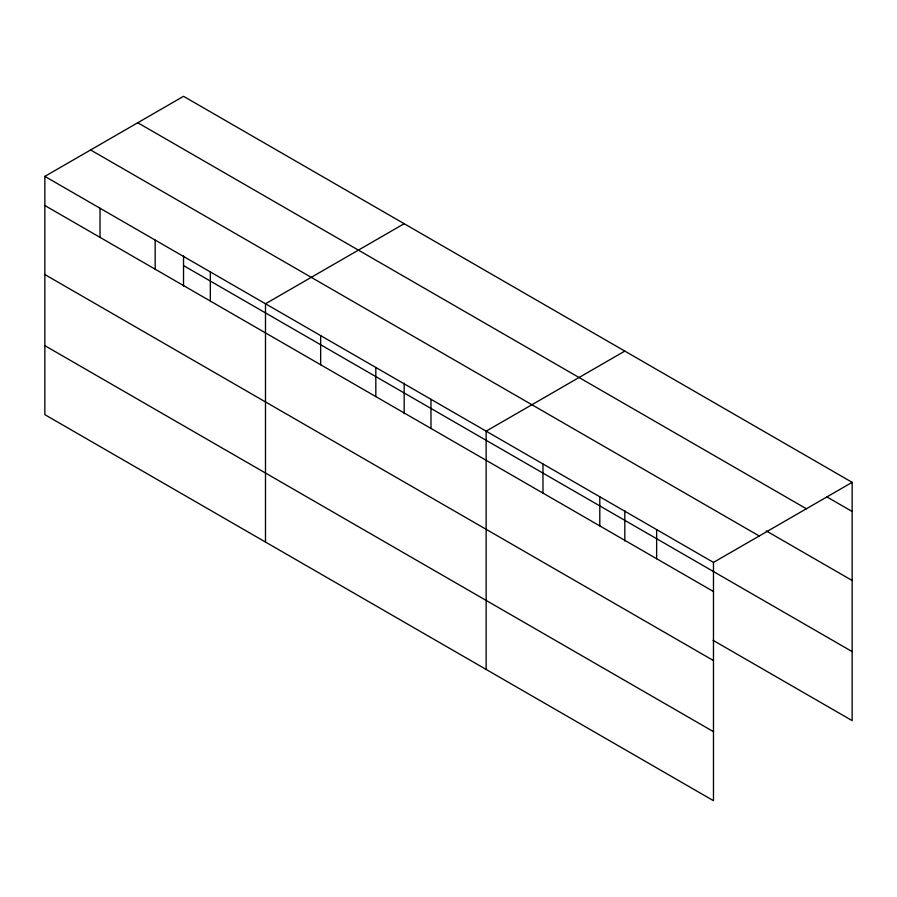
<?xml version="1.0" encoding="UTF-8"?>
<svg xmlns="http://www.w3.org/2000/svg" width="897" height="897" viewBox="0 0 897 897"><rect width="100%" height="100%" fill="white"/><g stroke="black" fill="none" stroke-linecap="round" stroke-linejoin="round"><path stroke-width="1.35" d="M44.85 176.384L713.474 562.408L713.474 800.685L44.85 414.661L44.85 176.384L183.526 96.315L852.15 482.339L852.15 720.616L713.093 640.335M404.177 223.701L265.49 303.769L265.49 542.046M624.817 351.086L486.14 431.154L486.14 669.431M713.474 562.408L852.15 482.339M826.754 496.815L852.15 511.481M137.768 122.743L806.381 508.756M766.296 530.923L852.15 580.494M90.619 149.956L759.232 535.98M183.526 265.579L852.15 651.603M44.85 205.514L713.474 591.538M44.85 274.538L713.474 660.562M44.85 345.648L713.474 731.672M656.638 529.589L656.638 558.73M624.817 510.595L624.817 541.059M599.801 496.781L599.801 525.922M542.965 463.973L542.965 493.103M430.975 399.311L430.975 428.452M404.177 383.21L404.177 413.674M375.821 367.467L375.821 396.597M320.655 335.613L320.655 364.754M210.335 271.926L210.335 301.056M183.526 255.813L183.526 286.278M155.17 240.082L155.17 269.212M100.016 208.227L100.016 237.369"/></g></svg>
